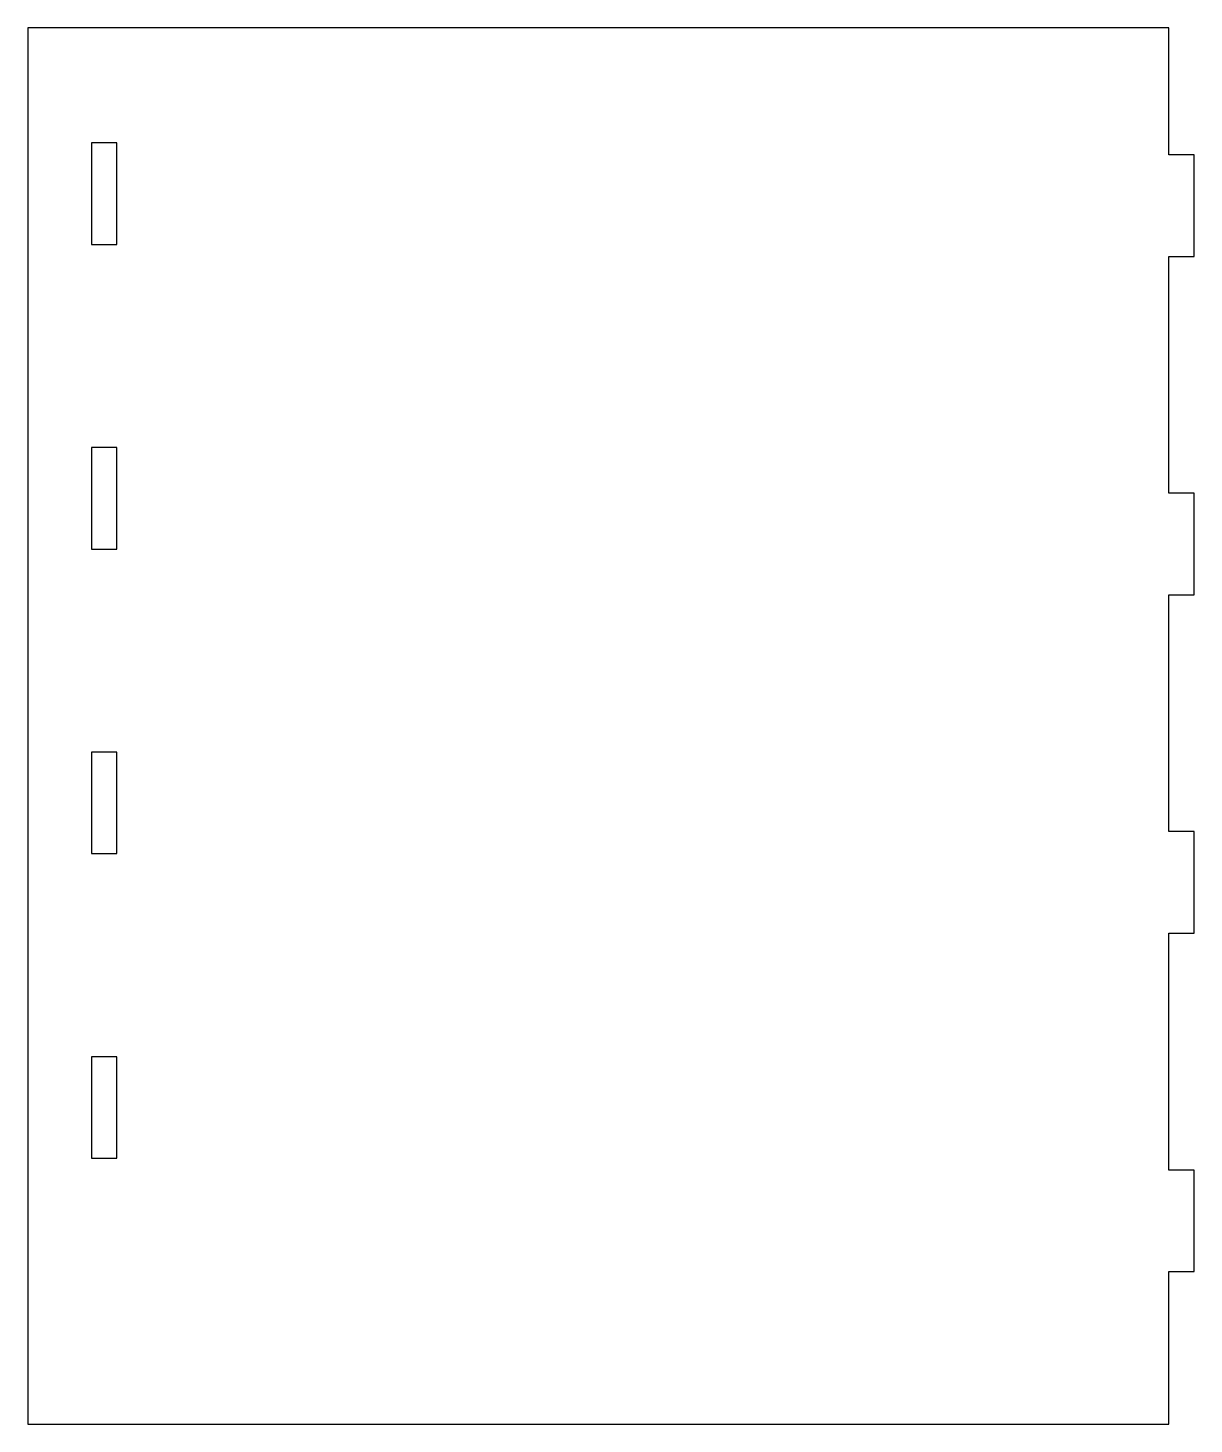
# Model space of a CAD drawing. Header units: millimetres. Extents: x 3227 to 3364, y 815 to 980.
import ezdxf

# ---------------------------------------------------------------- set-up
doc = ezdxf.new("R2010")
doc.units = ezdxf.units.MM

msp = doc.modelspace()

# ---------------------------------------------------------------- linework, layer by layer
at = {"color": 0, "extrusion": (0, -1.1569e-07, -1)}
for p, q in [((3226.61, 980.33, -109.29), (3226.61, 815.31, -109.29)), ((3361.39, 980.33, -109.29), (3226.61, 980.33, -109.29)), ((3361.39, 965.33, -109.29), (3361.39, 980.33, -109.29)), ((3237.11, 966.73, -109.29), (3234.11, 966.73, -109.29)), ((3234.11, 966.73, -109.29), (3234.11, 954.73, -109.29)), ((3237.11, 954.73, -109.29), (3237.11, 966.73, -109.29)), ((3364.39, 965.33, -109.29), (3361.39, 965.33, -109.29)), ((3364.39, 953.33, -109.29), (3364.39, 965.33, -109.29)), ((3234.11, 954.73, -109.29), (3237.11, 954.73, -109.29)), ((3361.39, 953.33, -109.29), (3364.39, 953.33, -109.29)), ((3361.39, 925.33, -109.29), (3361.39, 953.33, -109.29)), ((3237.11, 930.73, -109.29), (3234.11, 930.73, -109.29)), ((3234.11, 930.73, -109.29), (3234.11, 918.73, -109.29)), ((3237.11, 918.73, -109.29), (3237.11, 930.73, -109.29)), ((3364.39, 925.33, -109.29), (3361.39, 925.33, -109.29)), ((3364.39, 913.33, -109.29), (3364.39, 925.33, -109.29)), ((3234.11, 918.73, -109.29), (3237.11, 918.73, -109.29)), ((3361.39, 913.33, -109.29), (3364.39, 913.33, -109.29)), ((3361.39, 885.33, -109.29), (3361.39, 913.33, -109.29)), ((3237.11, 894.73, -109.29), (3234.11, 894.73, -109.29)), ((3234.11, 894.73, -109.29), (3234.11, 882.73, -109.29)), ((3237.11, 882.73, -109.29), (3237.11, 894.73, -109.29)), ((3364.39, 885.33, -109.29), (3361.39, 885.33, -109.29)), ((3364.39, 873.33, -109.29), (3364.39, 885.33, -109.29)), ((3234.11, 882.73, -109.29), (3237.11, 882.73, -109.29)), ((3361.39, 873.33, -109.29), (3364.39, 873.33, -109.29)), ((3361.39, 845.33, -109.29), (3361.39, 873.33, -109.29)), ((3237.11, 858.73, -109.29), (3234.11, 858.73, -109.29)), ((3234.11, 858.73, -109.29), (3234.11, 846.73, -109.29)), ((3237.11, 846.73, -109.29), (3237.11, 858.73, -109.29)), ((3234.11, 846.73, -109.29), (3237.11, 846.73, -109.29)), ((3364.39, 845.33, -109.29), (3361.39, 845.33, -109.29)), ((3364.39, 833.33, -109.29), (3364.39, 845.33, -109.29)), ((3361.39, 833.33, -109.29), (3364.39, 833.33, -109.29)), ((3361.39, 815.31, -109.29), (3361.39, 833.33, -109.29)), ((3226.61, 815.31, -109.29), (3361.39, 815.31, -109.29))]:
    msp.add_line(p, q, dxfattribs=at)

doc.saveas('drawing.dxf')
